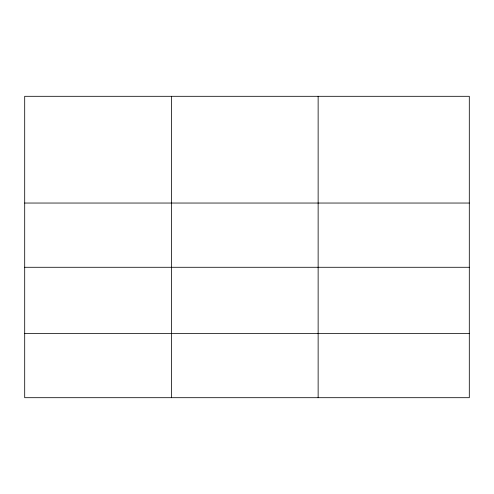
<?xml version="1.0" encoding="UTF-8"?>
<svg xmlns="http://www.w3.org/2000/svg" width="494" height="494" viewBox="0 0 494 494"><rect width="100%" height="100%" fill="white"/><g stroke="black" fill="none" stroke-linecap="round" stroke-linejoin="round"><path stroke-width="0.74" d="M469.3 267.279L469.3 96.305L24.7 96.305L24.7 397.695L469.3 397.695L469.3 267.279L24.7 267.279M24.7 203.04L469.3 203.04M24.7 333.462L469.3 333.462M318.136 96.305L318.136 397.695M171.418 96.305L171.418 397.695"/></g></svg>
